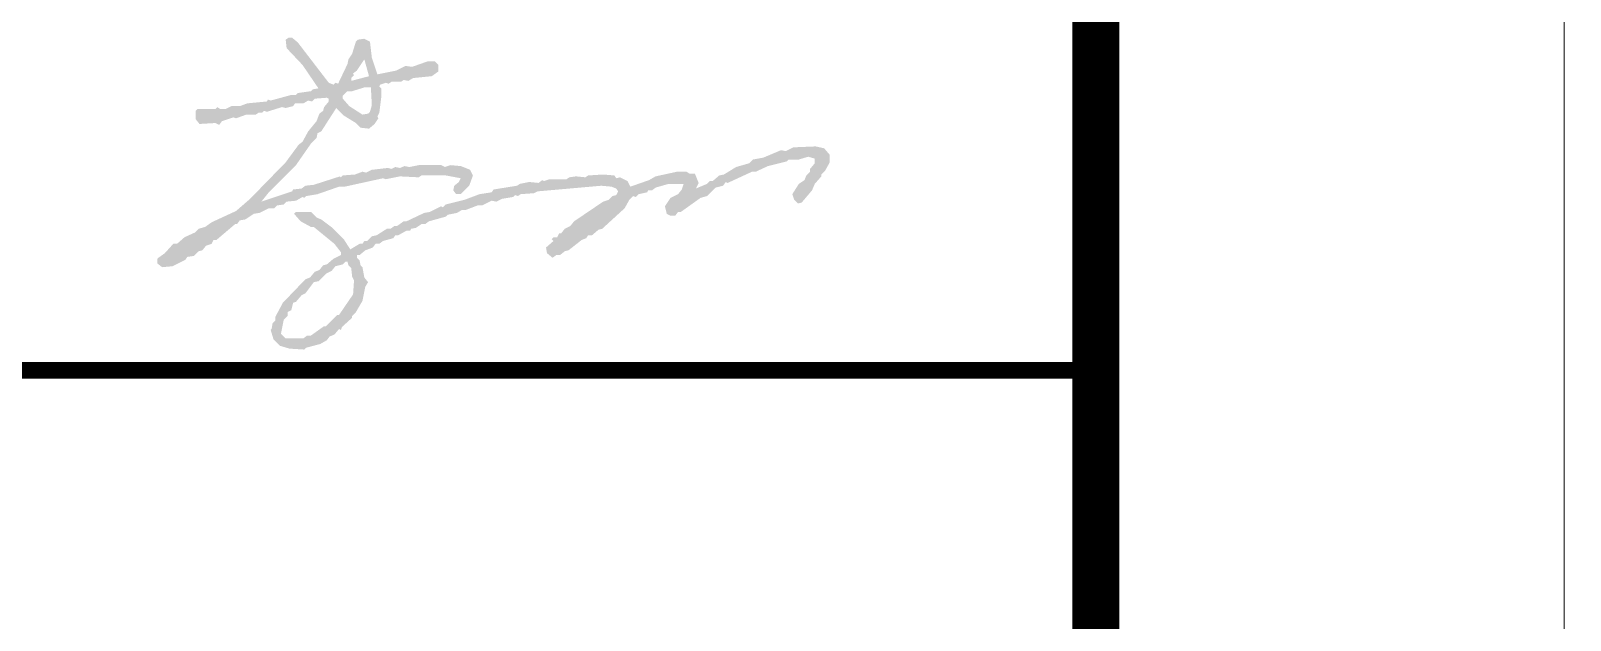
# Model space of a CAD drawing. Extents: x 3774419 to 4775970, y -926964 to 2266.
# Drawn here: x 3969343 to 3972631, y -737497 to -736238 of the extents above; entities that cross this region are included whole.
import ezdxf

# ---------------------------------------------------------------- set-up
doc = ezdxf.new("R2010")
doc.units = 0
doc.header["$LTSCALE"] = 1000
doc.header["$MEASUREMENT"] = 0
doc.layers.get('0').update_dxf_attribs({"linetype": 'CONTINUOUS'})
doc.layers.add('!!电气', color=1, linetype='CONTINUOUS')
doc.layers.add('图框', color=147, linetype='CONTINUOUS', lineweight=20)

# ---------------------------------------------------------------- blocks, each defined once
blk = doc.blocks.new('A$C1435328E')
at = {"linetype": 'Continuous'}
h = blk.add_hatch(color=0, dxfattribs=at)
h.dxf.hatch_style = 1
h.paths.add_polyline_path([(-1590.2, 10718.7), (-1590.2, 10724.7), (-1584.2, 10730.7), (-1586.2, 10734.7), (-1578.2, 10740.7), (-1562.2, 10764.7), (-1552.2, 10728.7)], flags=16)
h.paths.add_polyline_path([(-1608.2, 10680.7), (-1608.2, 10686.7), (-1598.2, 10696.7), (-1588.2, 10696.7), (-1562.2, 10704.7), (-1548.2, 10704.7), (-1546.2, 10666.7), (-1550.2, 10652.7), (-1554.2, 10648.7), (-1566.2, 10646.7), (-1594.2, 10664.7)], flags=16)
h.paths.add_polyline_path([(-1740.2, 10178.7), (-1734.2, 10208.7), (-1726.2, 10216.7), (-1726.2, 10224.7), (-1718.2, 10228.7), (-1714.2, 10244.7), (-1708.2, 10246.7), (-1696.2, 10260.7), (-1688.2, 10264.7), (-1670.2, 10288.7), (-1660.2, 10290.7), (-1644.2, 10306.7), (-1632.2, 10312.7), (-1624.2, 10322.7), (-1608.2, 10326.7), (-1602.2, 10332.7), (-1598.2, 10332.7), (-1596.2, 10324.7), (-1590.2, 10318.7), (-1588.2, 10300.7), (-1584.2, 10292.7), (-1586.2, 10262.7), (-1616.2, 10218.7), (-1620.2, 10218.7), (-1644.2, 10194.7), (-1648.2, 10194.7), (-1676.2, 10174.7), (-1684.2, 10174.7), (-1692.2, 10168.7), (-1730.2, 10168.7)], flags=16)
h.paths.add_polyline_path([(-1760.2, 10188.7), (-1762.2, 10186.7), (-1756.2, 10166.7), (-1742.2, 10152.7), (-1722.2, 10146.7), (-1690.2, 10144.7), (-1686.2, 10148.7), (-1656.2, 10156.7), (-1642.2, 10164.7), (-1636.2, 10172.7), (-1626.2, 10176.7), (-1616.2, 10188.7), (-1612.2, 10186.7), (-1610.2, 10192.7), (-1588.2, 10212.7), (-1588.2, 10216.7), (-1580.2, 10224.7), (-1566.2, 10248.7), (-1560.2, 10278.7), (-1554.2, 10288.7), (-1562.2, 10298.7), (-1566.2, 10320.7), (-1570.2, 10324.7), (-1572.2, 10334.7), (-1578.2, 10340.7), (-1578.2, 10346.7), (-1572.2, 10346.7), (-1560.2, 10356.7), (-1544.2, 10362.7), (-1538.2, 10370.7), (-1530.2, 10370.7), (-1522.2, 10376.7), (-1500.2, 10382.7), (-1496.2, 10388.7), (-1490.2, 10388.7), (-1472.2, 10398.7), (-1464.2, 10398.7), (-1462.2, 10402.7), (-1452.2, 10404.7), (-1440.2, 10412.7), (-1432.2, 10412.7), (-1424.2, 10418.7), (-1388.2, 10428.7), (-1384.2, 10432.7), (-1364.2, 10436.7), (-1354.2, 10442.7), (-1346.2, 10442.7), (-1320.2, 10452.7), (-1310.2, 10452.7), (-1290.2, 10462.7), (-1280.2, 10460.7), (-1268.2, 10466.7), (-1244.2, 10470.7), (-1240.2, 10474.7), (-1234.2, 10472.7), (-1228.2, 10476.7), (-1200.2, 10478.7), (-1192.2, 10482.7), (-1056.2, 10494.7), (-1034.2, 10492.7), (-1024.2, 10488.7), (-1020.2, 10482.7), (-1024.2, 10474.7), (-1032.2, 10472.7), (-1040.2, 10464.7), (-1052.2, 10460.7), (-1114.2, 10418.7), (-1122.2, 10408.7), (-1134.2, 10402.7), (-1142.2, 10392.7), (-1146.2, 10392.7), (-1150.2, 10384.7), (-1158.2, 10384.7), (-1162.2, 10380.7), (-1158.2, 10376.7), (-1174.2, 10362.7), (-1172.2, 10350.7), (-1160.2, 10340.7), (-1152.2, 10346.7), (-1144.2, 10346.7), (-1134.2, 10354.7), (-1126.2, 10356.7), (-1098.2, 10378.7), (-1088.2, 10382.7), (-1084.2, 10388.7), (-1076.2, 10388.7), (-1062.2, 10400.7), (-1054.2, 10402.7), (-1006.2, 10446.7), (-996.2, 10464.7), (-988.2, 10472.7), (-982.2, 10470.7), (-976.2, 10476.7), (-958.2, 10480.7), (-956.2, 10484.7), (-948.2, 10484.7), (-940.2, 10490.7), (-912.2, 10498.7), (-880.2, 10498.7), (-884.2, 10486.7), (-892.2, 10476.7), (-908.2, 10468.7), (-920.2, 10450.7), (-916.2, 10434.7), (-908.2, 10430.7), (-898.2, 10430.7), (-892.2, 10438.7), (-886.2, 10438.7), (-844.2, 10468.7), (-830.2, 10472.7), (-812.2, 10490.7), (-796.2, 10494.7), (-790.2, 10502.7), (-786.2, 10500.7), (-734.2, 10524.7), (-726.2, 10524.7), (-700.2, 10536.7), (-660.2, 10546.7), (-656.2, 10550.7), (-634.2, 10550.7), (-614.2, 10556.7), (-600.2, 10552.7), (-600.2, 10542.7), (-610.2, 10530.7), (-610.2, 10524.7), (-618.2, 10516.7), (-622.2, 10506.7), (-634.2, 10498.7), (-648.2, 10476.7), (-644.2, 10464.7), (-636.2, 10456.7), (-628.2, 10458.7), (-606.2, 10484.7), (-600.2, 10498.7), (-586.2, 10514.7), (-586.2, 10518.7), (-578.2, 10526.7), (-568.2, 10544.7), (-568.2, 10560.7), (-580.2, 10574.7), (-598.2, 10578.7), (-646.2, 10576.7), (-662.2, 10568.7), (-672.2, 10570.7), (-710.2, 10554.7), (-732.2, 10550.7), (-740.2, 10542.7), (-768.2, 10534.7), (-794.2, 10518.7), (-804.2, 10516.7), (-818.2, 10504.7), (-824.2, 10504.7), (-830.2, 10498.7), (-854.2, 10488.7), (-848.2, 10500.7), (-856.2, 10520.7), (-868.2, 10520.7), (-874.2, 10524.7), (-894.2, 10524.7), (-940.2, 10514.7), (-954.2, 10506.7), (-994.2, 10492.7), (-1000.2, 10504.7), (-1016.2, 10512.7), (-1024.2, 10510.7), (-1028.2, 10516.7), (-1052.2, 10518.7), (-1084.2, 10516.7), (-1090.2, 10512.7), (-1110.2, 10514.7), (-1124.2, 10512.7), (-1130.2, 10508.7), (-1166.2, 10508.7), (-1178.2, 10504.7), (-1182.2, 10506.7), (-1190.2, 10500.7), (-1210.2, 10502.7), (-1230.2, 10498.7), (-1236.2, 10494.7), (-1286.2, 10486.7), (-1290.2, 10480.7), (-1316.2, 10476.7), (-1348.2, 10464.7), (-1388.2, 10454.7), (-1394.2, 10448.7), (-1398.2, 10450.7), (-1422.2, 10438.7), (-1434.2, 10436.7), (-1472.2, 10418.7), (-1478.2, 10418.7), (-1492.2, 10408.7), (-1498.2, 10408.7), (-1506.2, 10402.7), (-1514.2, 10402.7), (-1536.2, 10388.7), (-1546.2, 10386.7), (-1556.2, 10376.7), (-1562.2, 10376.7), (-1566.2, 10370.7), (-1572.2, 10370.7), (-1592.2, 10358.7), (-1606.2, 10380.7), (-1630.2, 10404.7), (-1654.2, 10422.7), (-1664.2, 10426.7), (-1676.2, 10438.7), (-1708.2, 10438.7), (-1712.2, 10434.7), (-1698.2, 10418.7), (-1676.2, 10406.7), (-1670.2, 10406.7), (-1626.2, 10370.7), (-1612.2, 10352.7), (-1612.2, 10346.7), (-1628.2, 10338.7), (-1642.2, 10326.7), (-1650.2, 10324.7), (-1658.2, 10314.7), (-1668.2, 10310.7), (-1678.2, 10298.7), (-1688.2, 10294.7), (-1736.2, 10244.7), (-1752.2, 10214.7), (-1752.2, 10206.7), (-1758.2, 10200.7)])
h.paths.add_polyline_path([(-2002.2, 10340.7), (-2004.2, 10338.7), (-2004.2, 10328.7), (-1994.2, 10320.7), (-1972.2, 10322.7), (-1944.2, 10336.7), (-1940.2, 10342.7), (-1926.2, 10344.7), (-1916.2, 10354.7), (-1908.2, 10356.7), (-1900.2, 10366.7), (-1888.2, 10370.7), (-1884.2, 10378.7), (-1878.2, 10378.7), (-1838.2, 10412.7), (-1834.2, 10412.7), (-1828.2, 10420.7), (-1816.2, 10422.7), (-1798.2, 10434.7), (-1786.2, 10436.7), (-1766.2, 10446.7), (-1754.2, 10446.7), (-1748.2, 10452.7), (-1734.2, 10454.7), (-1728.2, 10460.7), (-1708.2, 10462.7), (-1694.2, 10470.7), (-1690.2, 10468.7), (-1686.2, 10472.7), (-1662.2, 10476.7), (-1616.2, 10492.7), (-1604.2, 10492.7), (-1522.2, 10510.7), (-1516.2, 10508.7), (-1486.2, 10514.7), (-1446.2, 10512.7), (-1440.2, 10516.7), (-1388.2, 10516.7), (-1356.2, 10510.7), (-1360.2, 10502.7), (-1370.2, 10494.7), (-1372.2, 10484.7), (-1366.2, 10476.7), (-1356.2, 10476.7), (-1338.2, 10494.7), (-1330.2, 10516.7), (-1336.2, 10528.7), (-1356.2, 10536.7), (-1378.2, 10538.7), (-1390.2, 10534.7), (-1398.2, 10538.7), (-1446.2, 10538.7), (-1466.2, 10534.7), (-1476.2, 10536.7), (-1486.2, 10532.7), (-1496.2, 10534.7), (-1504.2, 10530.7), (-1512.2, 10532.7), (-1546.2, 10528.7), (-1558.2, 10522.7), (-1566.2, 10524.7), (-1582.2, 10518.7), (-1608.2, 10516.7), (-1612.2, 10512.7), (-1614.2, 10514.7), (-1670.2, 10496.7), (-1688.2, 10494.7), (-1696.2, 10488.7), (-1714.2, 10486.7), (-1716.2, 10482.7), (-1782.2, 10460.7), (-1766.2, 10480.7), (-1708.2, 10538.7), (-1676.2, 10584.7), (-1664.2, 10596.7), (-1662.2, 10606.7), (-1654.2, 10610.7), (-1622.2, 10660.7), (-1606.2, 10644.7), (-1580.2, 10628.7), (-1570.2, 10618.7), (-1552.2, 10616.7), (-1540.2, 10626.7), (-1532.2, 10638.7), (-1534.2, 10642.7), (-1530.2, 10650.7), (-1526.2, 10682.7), (-1526.2, 10702.7), (-1530.2, 10706.7), (-1528.2, 10710.7), (-1516.2, 10714.7), (-1510.2, 10712.7), (-1504.2, 10716.7), (-1484.2, 10716.7), (-1478.2, 10720.7), (-1468.2, 10718.7), (-1458.2, 10724.7), (-1418.2, 10728.7), (-1404.2, 10738.7), (-1404.2, 10752.7), (-1412.2, 10760.7), (-1426.2, 10760.7), (-1460.2, 10748.7), (-1474.2, 10750.7), (-1494.2, 10740.7), (-1534.2, 10732.7), (-1546.2, 10768.7), (-1550.2, 10802.7), (-1562.2, 10808.7), (-1576.2, 10806.7), (-1580.2, 10802.7), (-1588.2, 10776.7), (-1596.2, 10764.7), (-1598.2, 10754.7), (-1618.2, 10712.7), (-1624.2, 10714.7), (-1628.2, 10710.7), (-1638.2, 10714.7), (-1704.2, 10800.7), (-1716.2, 10810.7), (-1724.2, 10810.7), (-1730.2, 10806.7), (-1728.2, 10788.7), (-1694.2, 10752.7), (-1660.2, 10702.7), (-1672.2, 10700.7), (-1676.2, 10696.7), (-1704.2, 10692.7), (-1708.2, 10688.7), (-1718.2, 10688.7), (-1762.2, 10676.7), (-1768.2, 10678.7), (-1770.2, 10674.7), (-1812.2, 10670.7), (-1828.2, 10664.7), (-1846.2, 10664.7), (-1858.2, 10658.7), (-1870.2, 10658.7), (-1876.2, 10662.7), (-1880.2, 10658.7), (-1918.2, 10658.7), (-1922.2, 10654.7), (-1922.2, 10636.7), (-1914.2, 10626.7), (-1880.2, 10628.7), (-1872.2, 10624.7), (-1866.2, 10632.7), (-1842.2, 10640.7), (-1836.2, 10638.7), (-1814.2, 10646.7), (-1794.2, 10646.7), (-1788.2, 10650.7), (-1780.2, 10650.7), (-1776.2, 10654.7), (-1770.2, 10652.7), (-1738.2, 10662.7), (-1730.2, 10660.7), (-1714.2, 10664.7), (-1710.2, 10670.7), (-1692.2, 10670.7), (-1682.2, 10676.7), (-1674.2, 10674.7), (-1668.2, 10680.7), (-1642.2, 10682.7), (-1638.2, 10680.7), (-1638.2, 10674.7), (-1648.2, 10662.7), (-1650.2, 10654.7), (-1658.2, 10648.7), (-1664.2, 10632.7), (-1682.2, 10610.7), (-1694.2, 10588.7), (-1702.2, 10582.7), (-1730.2, 10544.7), (-1806.2, 10466.7), (-1836.2, 10440.7), (-1888.2, 10416.7), (-1902.2, 10406.7), (-1916.2, 10402.7), (-1924.2, 10394.7), (-1946.2, 10384.7), (-1962.2, 10370.7), (-1970.2, 10370.7), (-1988.2, 10350.7)])
at = {"layer": '图框', "const_width": 35}
blk.add_lwpolyline([(-7000, 10100.3), (0, 10100.3)], dxfattribs=at)

msp = doc.modelspace()

# ---------------------------------------------------------------- linework, layer by layer
at = {"layer": '图框'}
for points in [[(3888517.5, -689363.9), (3972617.5, -689363.9), (3972617.5, -748763.9), (3888517.5, -748763.9)], [(3888517.5, -689363.9), (3972617.5, -689363.9), (3972617.5, -748763.9), (3888517.5, -748763.9)], [(3972617.5, -689363.9), (4056717.5, -689363.9), (4056717.5, -748763.9), (3972617.5, -748763.9)]]:
    msp.add_lwpolyline(points, close=True, dxfattribs=at)
at = {"layer": '图框', "const_width": 100}
msp.add_lwpolyline([(3971617.5, -747763.9), (3971617.5, -690363.9), (3891017.5, -690363.9), (3891017.5, -747763.9)], close=True, dxfattribs=at)

# ---------------------------------------------------------------- block references
at = {"layer": '!!电气'}
msp.add_blockref('A$C1435328E', (3971617.5, -747063.9), dxfattribs=at)

doc.saveas('drawing.dxf')
